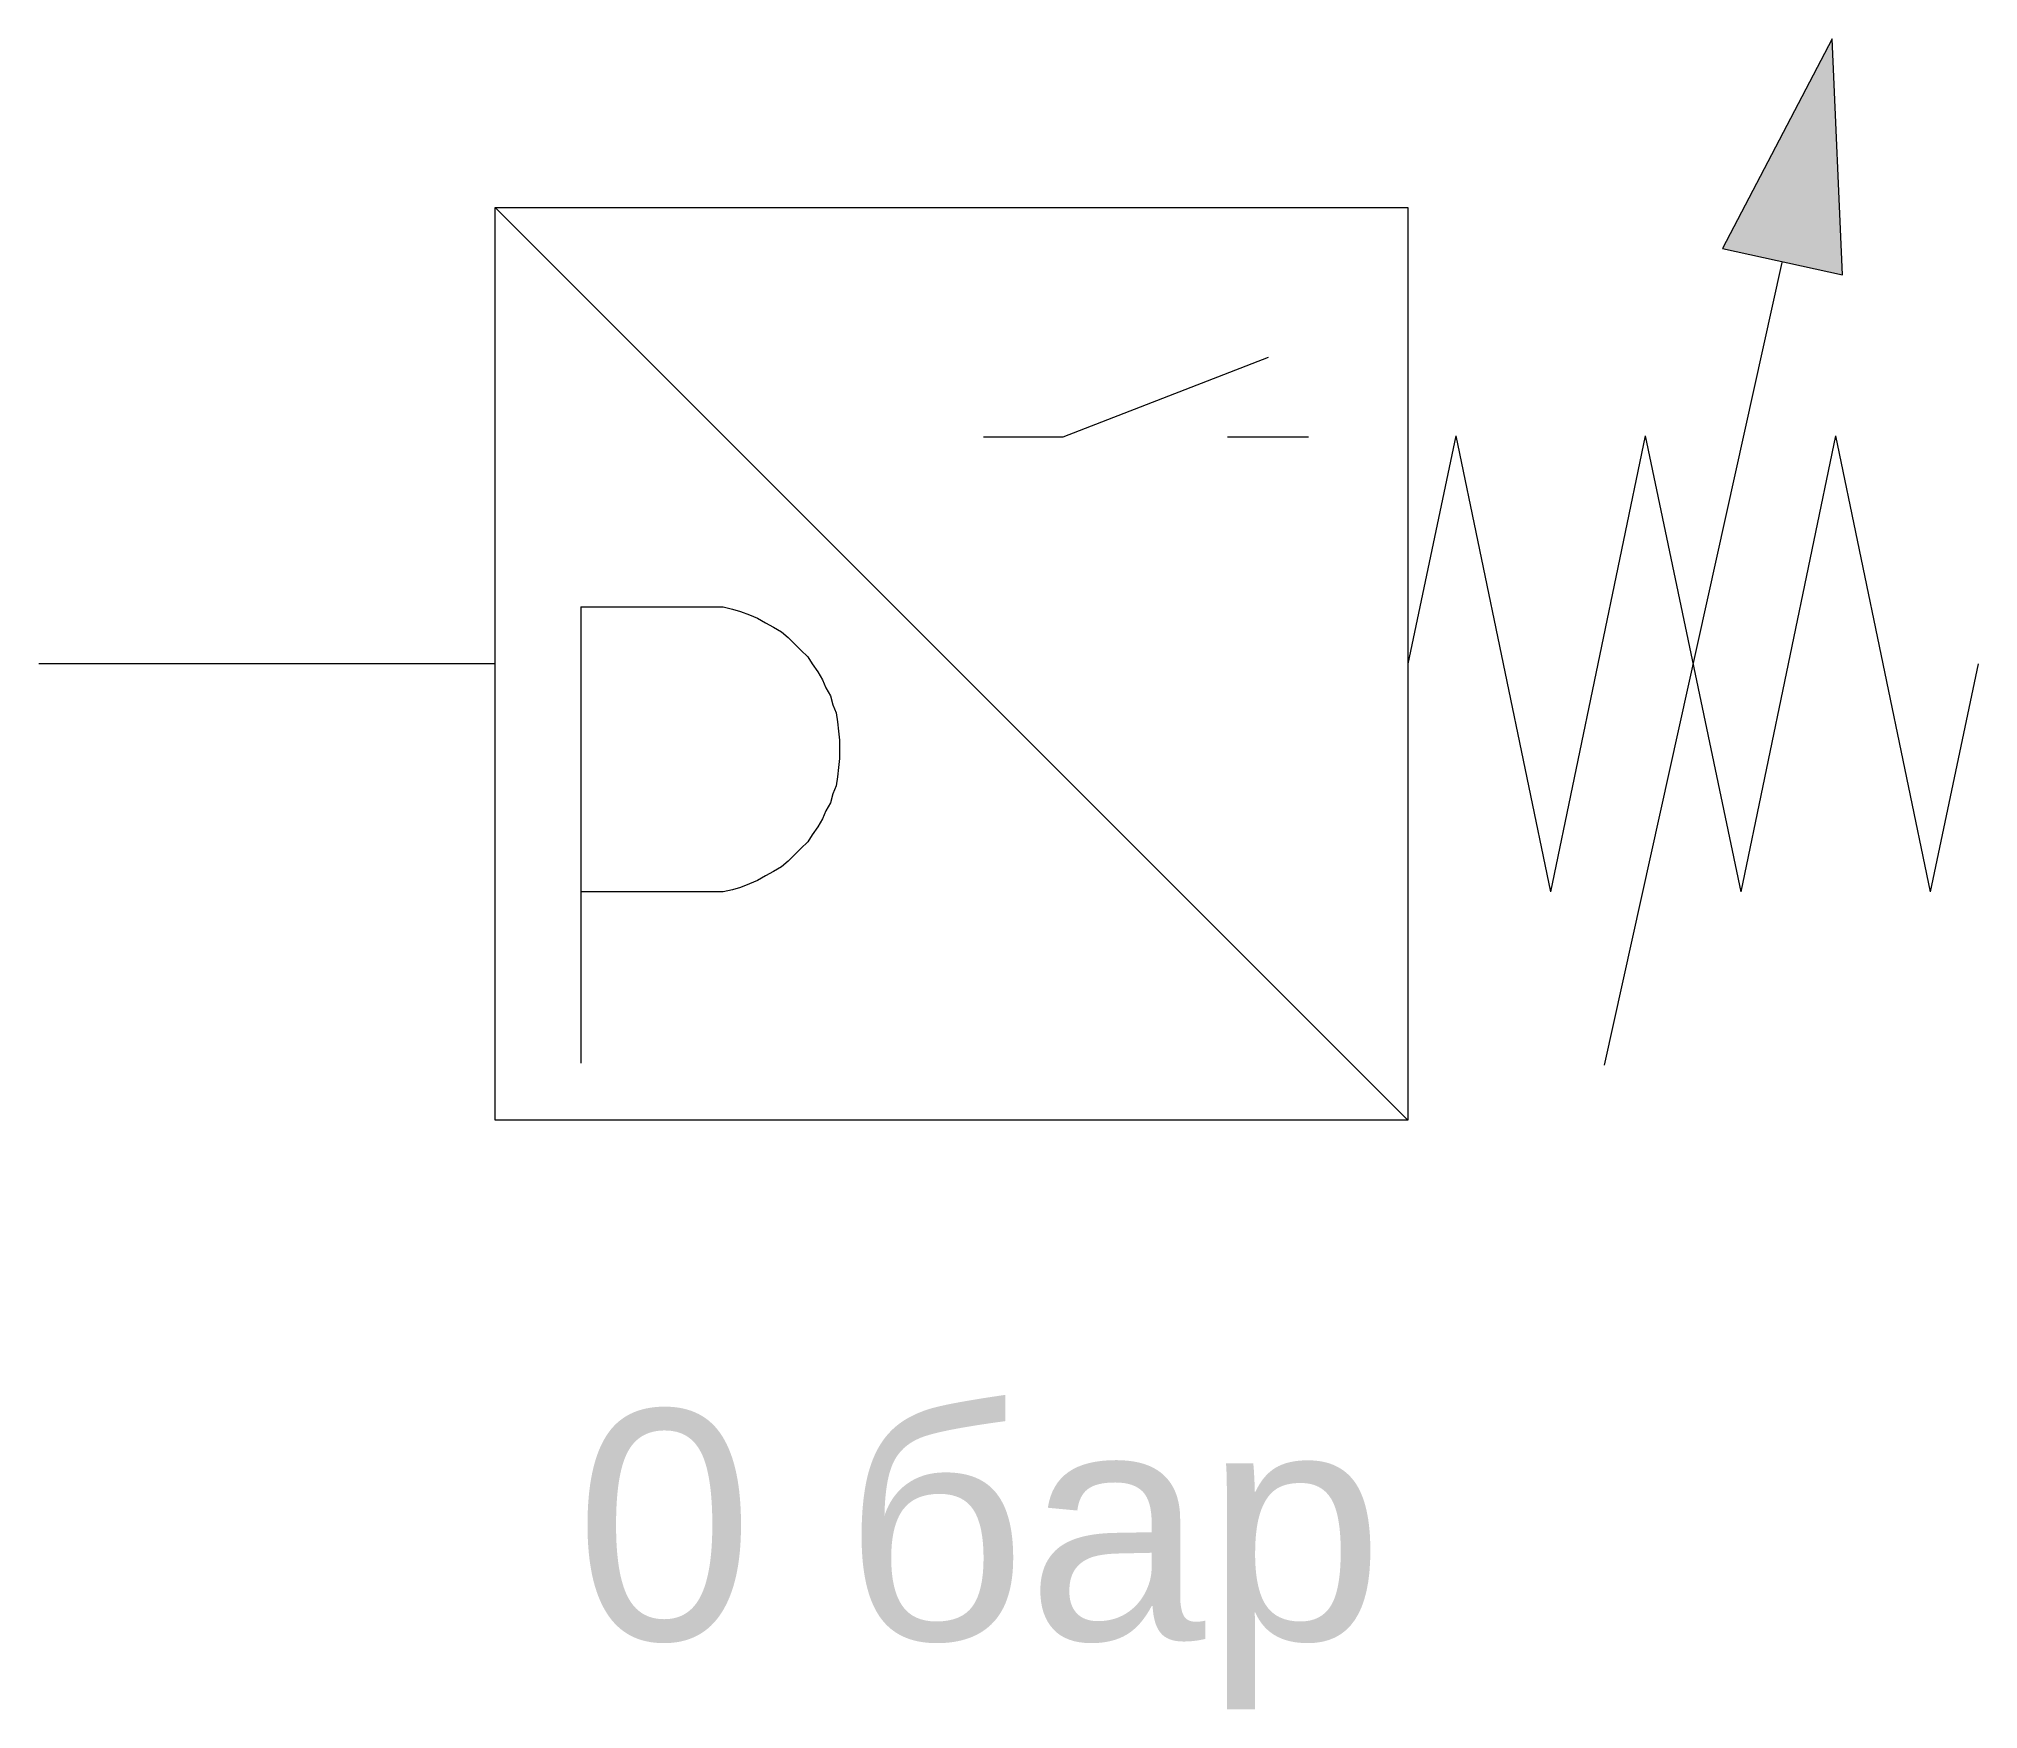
# Model space of a CAD drawing. Header units: millimetres. Extents: x 194 to 211, y 278.6 to 293.3.
import ezdxf

# ---------------------------------------------------------------- set-up
doc = ezdxf.new("R2010")
doc.units = ezdxf.units.MM
doc.layers.add('Слой по умолчанию', color=7, linetype='Continuous')
doc.styles.add('Arial', font='arial.ttf')

# ---------------------------------------------------------------- blocks, each defined once
blk = doc.blocks.new('20261021-113214-1')
at = {"layer": 'Слой по умолчанию', "lineweight": 0}
blk.add_hatch(color=7, dxfattribs=at).paths.add_polyline_path([(14.76001, -2.359998), (15.81001, -2.590002), (15.719995, -0.519995), (14.76001, -2.359998)])
at = {"layer": 'Слой по умолчанию', "color": 7, "linetype": 'Continuous', "lineweight": 5, "flags": 128}
blk.add_lwpolyline([(14.76001, -2.359998), (15.81001, -2.590002), (15.719995, -0.519995), (14.76001, -2.359998)], close=True, dxfattribs=at)
at = {"layer": 'Слой по умолчанию', "color": 7, "linetype": 'Continuous', "lineweight": 5}
for points in [[(4, -2), (12, -10)], [(4, -10), (4, -2)], [(4, -2), (12, -2)], [(12, -2), (12, -10)], [(15.280005, -2.480005), (13.719995, -9.519995)], [(8.980005, -4.009998), (10.780005, -3.309998)], [(8.280005, -4.009998), (8.980005, -4.009998)], [(10.419995, -4.009998), (11.130005, -4.009998)], [(12.419995, -4), (12, -6)], [(12.419995, -4), (13.25, -8)], [(14.080005, -4), (13.25, -8)], [(14.080005, -4), (14.919995, -8)], [(15.75, -4), (14.919995, -8)], [(15.75, -4), (16.580005, -8)], [(4.75, -5.5), (4.75, -9.5)], [(4.75, -5.5), (6, -5.5)], [(4, -6), (0, -6)], [(17, -6), (16.580005, -8)], [(6, -8), (4.75, -8)], [(12, -10), (4, -10)]]:
    blk.add_lwpolyline(points, dxfattribs=at)
at = {"layer": 'Слой по умолчанию', "color": 7, "linetype": 'Continuous', "lineweight": 5, "flags": 128}
blk.add_lwpolyline([(6, -5.5), (6.080005, -5.519995), (6.15, -5.540002), (6.230005, -5.569995), (6.3, -5.6), (6.369995, -5.640002), (6.440002, -5.680005), (6.509998, -5.719995), (6.569995, -5.769995), (6.630005, -5.830005), (6.680005, -5.880005), (6.740002, -5.940002), (6.780005, -6), (6.830005, -6.069995), (6.869995, -6.140002), (6.9, -6.209998), (6.940002, -6.280005), (6.959998, -6.359998), (6.990002, -6.430005), (7, -6.509998), (7.009998, -6.590002), (7.019995, -6.669995), (7.019995, -6.75), (7.019995, -6.830005), (7.009998, -6.909998), (7, -6.990002), (6.990002, -7.069995), (6.959998, -7.140002), (6.940002, -7.219995), (6.9, -7.290002), (6.869995, -7.359998), (6.830005, -7.430005), (6.780005, -7.5), (6.740002, -7.559998), (6.680005, -7.619995), (6.630005, -7.669995), (6.569995, -7.730005), (6.509998, -7.780005), (6.440002, -7.819995), (6.369995, -7.859998), (6.3, -7.9), (6.230005, -7.930005), (6.15, -7.959998), (6.080005, -7.980005), (6, -8)], dxfattribs=at)
blk = doc.blocks.new('20261021-113214-2')
at = {"layer": 'Слой по умолчанию', "color": 7, "lineweight": 5, "insert": (0.9, -0.5425), "char_height": 2.015, "attachment_point": 1, "style": 'Arial'}
blk.add_mtext('{\\fArial|b0|i0|c0;0 бар}', dxfattribs=at)

msp = doc.modelspace()

# ---------------------------------------------------------------- block references
at = {"layer": 'Слой по умолчанию'}
for name, p in [('20261021-113214-1', (194, 293.8)), ('20261021-113214-2', (197.8, 281.8))]:
    msp.add_blockref(name, p, dxfattribs=at)

doc.saveas('drawing.dxf')
